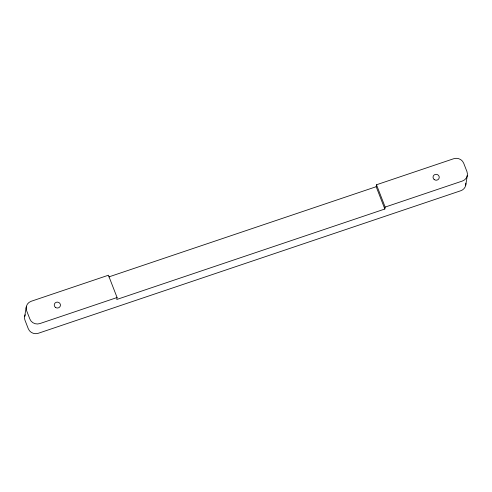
<?xml version="1.0" encoding="UTF-8"?>
<svg xmlns="http://www.w3.org/2000/svg" width="492" height="492" viewBox="0 0 492 492"><rect width="100%" height="100%" fill="white"/><g stroke="black" fill="none" stroke-linecap="round" stroke-linejoin="round"><path stroke-width="0.74" d="M24.674 316.577L26.254 306.885M117.078 297.531L39.864 323.582A7.78 7.38 9.2 0 1 29.877 319.068L26.629 310.698A7.78 7.38 9.2 0 1 31.211 301.27L108.425 275.219L117.078 297.531L116.764 299.468L384.836 209.026L385.15 207.089L376.497 184.777L453.716 158.719A7.78 7.38 9.2 0 1 463.704 163.239L466.951 171.603A7.78 7.38 9.2 0 1 462.369 181.038L385.15 207.089M384.836 209.026L376.183 186.714L376.497 184.777M465.746 185.115L467.326 175.423M108.837 276.91L376.183 186.714M465.826 183.19A7.78 7.38 9.2 0 1 460.789 190.73L38.284 333.281A7.78 7.38 9.2 0 1 28.296 328.761L25.049 320.397A7.78 7.38 9.2 0 1 25.27 314.745M55.362 307.315A3.112 2.952 9.2 0 0 60.411 305.612A3.112 2.952 9.2 0 0 56.266 302.279A3.112 2.952 9.2 0 0 55.362 307.315M434.159 179.512A3.112 2.952 9.2 0 0 439.208 177.809A3.112 2.952 9.2 0 0 435.063 174.475A3.112 2.952 9.2 0 0 434.159 179.512"/></g></svg>
